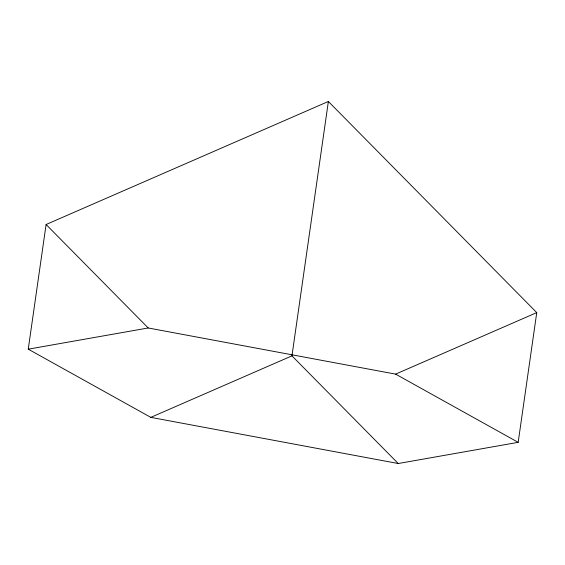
<?xml version="1.0" encoding="UTF-8"?>
<svg xmlns="http://www.w3.org/2000/svg" width="565" height="565" viewBox="0 0 565 565"><rect width="100%" height="100%" fill="white"/><g stroke="black" fill="none" stroke-linecap="round" stroke-linejoin="round"><path stroke-width="0.85" d="M28.25 349.163L46.097 224.51L328.371 101.474L536.75 312.607L518.176 442.339L398.226 463.526L150.82 417.373L28.25 349.163L148.207 327.975L395.613 374.129L518.176 442.339M398.226 463.526L291.957 355.851L328.371 101.474M150.82 417.373L291.957 355.851M395.613 374.129L536.75 312.607M46.097 224.51L148.207 327.975"/></g></svg>
